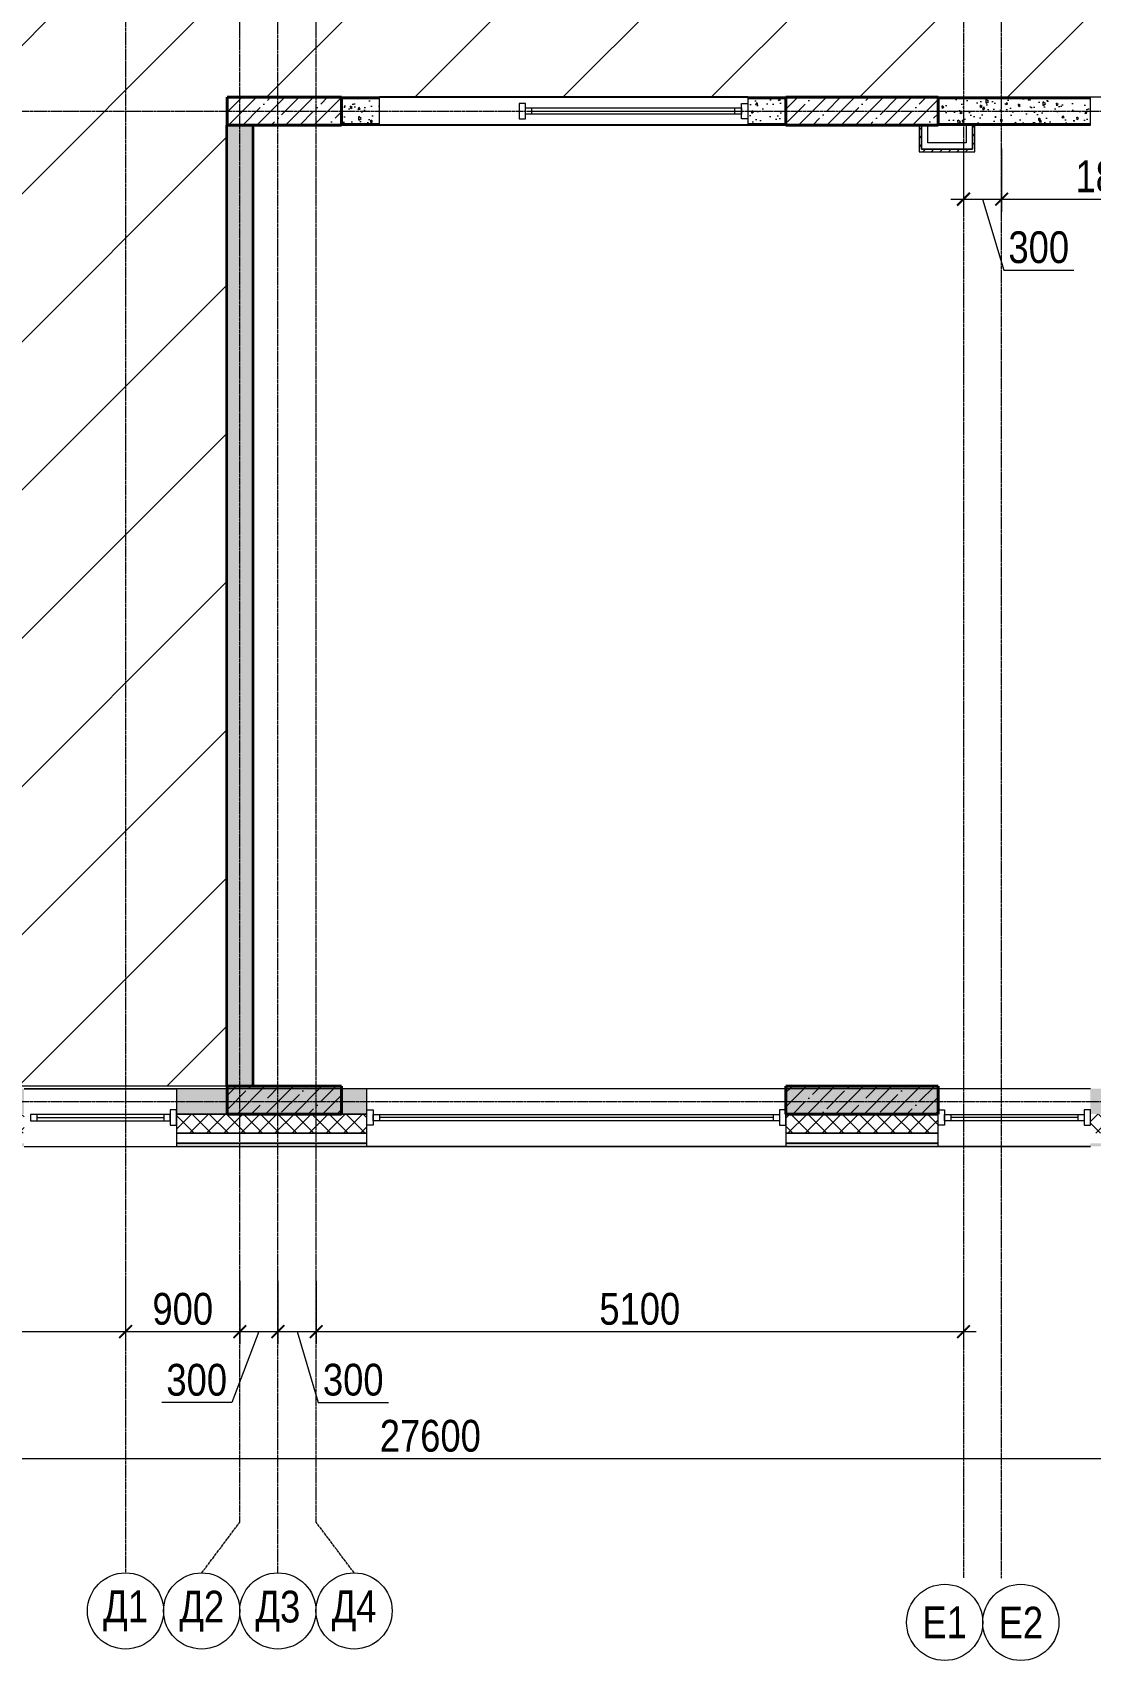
# Model space of a CAD drawing. Header units: millimetres. Extents: x -24360 to 609566, y -391049 to 148426.
# Drawn here: x 519721 to 528054, y -134005 to -121183 of the extents above; entities that cross this region are included whole.
import ezdxf
from ezdxf.enums import TextEntityAlignment as Align

# ---------------------------------------------------------------- set-up
doc = ezdxf.new("R2010")
doc.units = ezdxf.units.MM
doc.linetypes.add('CENTER2', pattern=[28.575, 19.05, -3.175, 3.175, -3.175])
doc.linetypes.add('HIDDEN2', pattern=[4.7625, 3.175, -1.5875])
doc.layers.get('Defpoints').update_dxf_attribs({"color": 140})
for name, color, linetype, lineweight in [('A-Wall_Материал_Газоблок_Контур', 250, 'Continuous', 0), ('АР_Колонны', 70, 'Continuous', 30), ('АР_Окна', 4, 'Continuous', 5), ('АР_Оси_РД_размер', 8, 'Continuous', 0), ('АР_Стены ГКЛ', 1, 'Continuous', 15), ('АР_Стены ЖБ', 7, 'Continuous', 30), ('АР_Стены ПЕНОблок', 52, 'Continuous', 20), ('АР_Тонкая', 254, 'Continuous', 5), ('АР_Утеплитель', 31, 'Continuous', 0), ('АР_Штриховка', 8, 'Continuous', 0), ('Потолок штриховка', 200, 'Continuous', 15)]:
    doc.layers.add(name, color=color, linetype=linetype, lineweight=lineweight)
for name, color, linetype, lineweight, true_color in [('АР_Оси_РД_100', 7, 'Continuous', 0, 0x525252), ('РД_Витраж_вн', 7, 'Continuous', 25, 0x148aff), ('РД_проем_инж перемыч_фахверк', 7, 'Continuous', 18, 0xff1f1f)]:
    doc.layers.add(name, color=color, linetype=linetype, lineweight=lineweight, true_color=true_color)
doc.layers.add('РД_Проем', color=230, linetype='Continuous', lineweight=0, plot=False)
doc.styles.add('style1', font='ARIALN.TTF')
doc.styles.add('ккк', font='isocpeur.ttf', dxfattribs={"width": 0.85, "oblique": 15})
doc.dimstyles.new('Dim100_ареал', dxfattribs={"dimscale": 100, "dimtxt": 2.5, "dimasz": 1, "dimexe": 1, "dimexo": 1, "dimgap": 0.5, "dimtad": 1, "dimzin": 12, "dimdsep": 46, "dimtxsty": 'style1', "dimblk": 'ARCHTICK', "dimcen": 1, "dimdle": 1, "dimclrd": 256, "dimclre": 256, "dimaunit": 1, "dimadec": 0, "dimazin": 3, "dimtfac": 1, "dimtmove": 1, "dimatfit": 3, "dimldrblk": 'OPEN30', "dimfxl": 4, "dimfxlon": 1, "dimtolj": 1, "dimtzin": 0, "dimlwd": 9, "dimlwe": 9, "dimarcsym": 0})
pattern_1 = [(45, (509053.93, -143101.69), (-112.2532, 112.2532), []), (45, (509166.19, -143101.69), (-112.2532, 112.2532), [198.4375, -39.6875, 0, -39.6875])]

# ---------------------------------------------------------------- blocks, each defined once
blk = doc.blocks.new('A-iden')
at = {"linetype": 'Continuous', "lineweight": 5}
blk.add_circle((0, -4), 3, dxfattribs=at)
at = {"color": 0, "linetype": 'Continuous', "lineweight": 20, "style": 'ккк', "width": 0.85}
blk.add_attdef('ID', text='', height=4, dxfattribs=at).set_placement((0.31, -3.85), align=Align.MIDDLE_CENTER)
blk = doc.blocks.new('_ArchTick')
at = {"color": 0, "linetype": 'ByBlock', "const_width": 0.15}
blk.add_lwpolyline([(-0.5, -0.5), (0.5, 0.5)], dxfattribs=at)
blk = doc.blocks.new('*D1100')
at = {"layer": 'Defpoints', "color": 0, "lineweight": 15, "transparency": 16777216}
for p in [(516854, -130415), (520454, -130415), (520454, -131415)]:
    blk.add_point(p, dxfattribs=at)
at = {"layer": 'АР_Оси_РД_размер', "lineweight": 9, "transparency": 16777216}
for p, q in [((516854, -131015), (516854, -131515)), ((520454, -131015), (520454, -131515)), ((516754, -131415), (520554, -131415))]:
    blk.add_line(p, q, dxfattribs=at)
at = {"layer": 'АР_Оси_РД_размер', "lineweight": 9, "transparency": 16777216, "xscale": 100, "yscale": 100, "zscale": 100, "rotation": 180}
blk.add_blockref('_ArchTick', (516854, -131415), dxfattribs=at)
at = {"layer": 'АР_Оси_РД_размер', "lineweight": 9, "transparency": 16777216, "xscale": 100, "yscale": 100, "zscale": 100}
blk.add_blockref('_ArchTick', (520454, -131415), dxfattribs=at)
at = {"layer": 'АР_Оси_РД_размер', "color": 0, "transparency": 16777216, "insert": (518654, -131237), "char_height": 250, "attachment_point": 5, "style": 'style1'}
blk.add_mtext('\\A1;3600', dxfattribs=at)
blk = doc.blocks.new('_Open30')
at = {"color": 0, "linetype": 'ByBlock', "lineweight": -2}
for p, q in [((-1, 0.27), (0, 0)), ((0, 0), (-1, -0.27)), ((0, 0), (-1, 0))]:
    blk.add_line(p, q, dxfattribs=at)
blk = doc.blocks.new('*D1101')
at = {"layer": 'Defpoints', "color": 0, "lineweight": 15, "transparency": 16777216}
for p in [(520454, -130415), (521354, -130415), (521354, -131415)]:
    blk.add_point(p, dxfattribs=at)
at = {"layer": 'АР_Оси_РД_размер', "lineweight": 9, "transparency": 16777216}
for p, q in [((520454, -131015), (520454, -131515)), ((521354, -131015), (521354, -131515)), ((520354, -131415), (521454, -131415))]:
    blk.add_line(p, q, dxfattribs=at)
at = {"layer": 'АР_Оси_РД_размер', "lineweight": 9, "transparency": 16777216, "xscale": 100, "yscale": 100, "zscale": 100, "rotation": 180}
blk.add_blockref('_ArchTick', (520454, -131415), dxfattribs=at)
at = {"layer": 'АР_Оси_РД_размер', "lineweight": 9, "transparency": 16777216, "xscale": 100, "yscale": 100, "zscale": 100}
blk.add_blockref('_ArchTick', (521354, -131415), dxfattribs=at)
at = {"layer": 'АР_Оси_РД_размер', "color": 0, "transparency": 16777216, "insert": (520904, -131237), "char_height": 250, "attachment_point": 5, "style": 'style1'}
blk.add_mtext('\\A1;900', dxfattribs=at)
blk = doc.blocks.new('*D1102')
at = {"layer": 'Defpoints', "color": 0, "lineweight": 15, "transparency": 16777216}
for p in [(521354, -130415), (521654, -130415), (521654, -131415)]:
    blk.add_point(p, dxfattribs=at)
at = {"layer": 'АР_Оси_РД_размер', "lineweight": 9, "transparency": 16777216}
for p, q in [((521354, -131015), (521354, -131515)), ((521654, -131015), (521654, -131515)), ((521254, -131415), (521754, -131415)), ((521504, -131415), (521291, -131973)), ((521291, -131973), (520738, -131973))]:
    blk.add_line(p, q, dxfattribs=at)
at = {"layer": 'АР_Оси_РД_размер', "lineweight": 9, "transparency": 16777216, "xscale": 100, "yscale": 100, "zscale": 100, "rotation": 180}
blk.add_blockref('_ArchTick', (521354, -131415), dxfattribs=at)
at = {"layer": 'АР_Оси_РД_размер', "lineweight": 9, "transparency": 16777216, "xscale": 100, "yscale": 100, "zscale": 100}
blk.add_blockref('_ArchTick', (521654, -131415), dxfattribs=at)
at = {"layer": 'АР_Оси_РД_размер', "color": 0, "transparency": 16777216, "insert": (521014, -131796), "char_height": 250, "attachment_point": 5, "style": 'style1'}
blk.add_mtext('\\A1;300', dxfattribs=at)
blk = doc.blocks.new('*D1103')
at = {"layer": 'Defpoints', "color": 0, "lineweight": 15, "transparency": 16777216}
for p in [(521654, -130415), (521954, -130415), (521954, -131415)]:
    blk.add_point(p, dxfattribs=at)
at = {"layer": 'АР_Оси_РД_размер', "lineweight": 9, "transparency": 16777216}
for p, q in [((521654, -131015), (521654, -131515)), ((521954, -131015), (521954, -131515)), ((521554, -131415), (522054, -131415)), ((521804, -131415), (521971, -131973)), ((521971, -131973), (522524, -131973))]:
    blk.add_line(p, q, dxfattribs=at)
at = {"layer": 'АР_Оси_РД_размер', "lineweight": 9, "transparency": 16777216, "xscale": 100, "yscale": 100, "zscale": 100, "rotation": 180}
blk.add_blockref('_ArchTick', (521654, -131415), dxfattribs=at)
at = {"layer": 'АР_Оси_РД_размер', "lineweight": 9, "transparency": 16777216, "xscale": 100, "yscale": 100, "zscale": 100}
blk.add_blockref('_ArchTick', (521954, -131415), dxfattribs=at)
at = {"layer": 'АР_Оси_РД_размер', "color": 0, "transparency": 16777216, "insert": (522247, -131795), "char_height": 250, "attachment_point": 5, "style": 'style1'}
blk.add_mtext('\\A1;300', dxfattribs=at)
blk = doc.blocks.new('*D1104')
at = {"layer": 'Defpoints', "color": 0, "lineweight": 15, "transparency": 16777216}
for p in [(521954, -130415), (527054, -130415), (527054, -131415)]:
    blk.add_point(p, dxfattribs=at)
at = {"layer": 'АР_Оси_РД_размер', "lineweight": 9, "transparency": 16777216}
for p, q in [((521954, -131015), (521954, -131515)), ((527054, -131015), (527054, -131515)), ((521854, -131415), (527154, -131415))]:
    blk.add_line(p, q, dxfattribs=at)
at = {"layer": 'АР_Оси_РД_размер', "lineweight": 9, "transparency": 16777216, "xscale": 100, "yscale": 100, "zscale": 100, "rotation": 180}
blk.add_blockref('_ArchTick', (521954, -131415), dxfattribs=at)
at = {"layer": 'АР_Оси_РД_размер', "lineweight": 9, "transparency": 16777216, "xscale": 100, "yscale": 100, "zscale": 100}
blk.add_blockref('_ArchTick', (527054, -131415), dxfattribs=at)
at = {"layer": 'АР_Оси_РД_размер', "color": 0, "transparency": 16777216, "insert": (524504, -131237), "char_height": 250, "attachment_point": 5, "style": 'style1'}
blk.add_mtext('\\A1;5100', dxfattribs=at)
blk = doc.blocks.new('*D1105')
at = {"layer": 'Defpoints', "color": 0, "lineweight": 15, "transparency": 16777216}
for p in [(527054, -121495), (527354, -121495), (527354, -122495)]:
    blk.add_point(p, dxfattribs=at)
at = {"layer": 'АР_Оси_РД_размер', "lineweight": 9, "transparency": 16777216}
for p, q in [((527054, -122095), (527054, -122595)), ((527354, -122095), (527354, -122595)), ((526954, -122495), (527454, -122495)), ((527204, -122495), (527371, -123053)), ((527371, -123053), (527924, -123053))]:
    blk.add_line(p, q, dxfattribs=at)
at = {"layer": 'АР_Оси_РД_размер', "lineweight": 9, "transparency": 16777216, "xscale": 100, "yscale": 100, "zscale": 100, "rotation": 180}
blk.add_blockref('_ArchTick', (527054, -122495), dxfattribs=at)
at = {"layer": 'АР_Оси_РД_размер', "lineweight": 9, "transparency": 16777216, "xscale": 100, "yscale": 100, "zscale": 100}
blk.add_blockref('_ArchTick', (527354, -122495), dxfattribs=at)
at = {"layer": 'АР_Оси_РД_размер', "color": 0, "transparency": 16777216, "insert": (527647, -122875), "char_height": 250, "attachment_point": 5, "style": 'style1'}
blk.add_mtext('\\A1;300', dxfattribs=at)
blk = doc.blocks.new('*D1106')
at = {"layer": 'Defpoints', "color": 0, "lineweight": 15, "transparency": 16777216}
for p in [(527354, -121495), (529154, -121495), (529154, -122495)]:
    blk.add_point(p, dxfattribs=at)
at = {"layer": 'АР_Оси_РД_размер', "lineweight": 9, "transparency": 16777216}
for p, q in [((527354, -122095), (527354, -122595)), ((529154, -122095), (529154, -122595)), ((527254, -122495), (529254, -122495))]:
    blk.add_line(p, q, dxfattribs=at)
at = {"layer": 'АР_Оси_РД_размер', "lineweight": 9, "transparency": 16777216, "xscale": 100, "yscale": 100, "zscale": 100, "rotation": 180}
blk.add_blockref('_ArchTick', (527354, -122495), dxfattribs=at)
at = {"layer": 'АР_Оси_РД_размер', "lineweight": 9, "transparency": 16777216, "xscale": 100, "yscale": 100, "zscale": 100}
blk.add_blockref('_ArchTick', (529154, -122495), dxfattribs=at)
at = {"layer": 'АР_Оси_РД_размер', "color": 0, "transparency": 16777216, "insert": (528254, -122317), "char_height": 250, "attachment_point": 5, "style": 'style1'}
blk.add_mtext('\\A1;1800', dxfattribs=at)
blk = doc.blocks.new('*D1117')
at = {"layer": 'Defpoints', "color": 0, "lineweight": 15, "transparency": 16777216}
for p in [(509054, -130415), (536654, -130415), (536654, -132415)]:
    blk.add_point(p, dxfattribs=at)
at = {"layer": 'АР_Оси_РД_размер', "lineweight": 9, "transparency": 16777216}
for p, q in [((509054, -132015), (509054, -132515)), ((536654, -132015), (536654, -132515)), ((508954, -132415), (536754, -132415))]:
    blk.add_line(p, q, dxfattribs=at)
at = {"layer": 'АР_Оси_РД_размер', "lineweight": 9, "transparency": 16777216, "xscale": 100, "yscale": 100, "zscale": 100, "rotation": 180}
blk.add_blockref('_ArchTick', (509054, -132415), dxfattribs=at)
at = {"layer": 'АР_Оси_РД_размер', "lineweight": 9, "transparency": 16777216, "xscale": 100, "yscale": 100, "zscale": 100}
blk.add_blockref('_ArchTick', (536654, -132415), dxfattribs=at)
at = {"layer": 'АР_Оси_РД_размер', "color": 0, "transparency": 16777216, "insert": (522854, -132237), "char_height": 250, "attachment_point": 5, "style": 'style1'}
blk.add_mtext('\\A1;27600', dxfattribs=at)

msp = doc.modelspace()

# ---------------------------------------------------------------- hatches: boundary and pattern name
at = {"layer": 'АР_Стены ГКЛ', "linetype": 'Continuous', "lineweight": 0, "true_color": 0x000000}
h = msp.add_hatch(dxfattribs=at)
h.set_pattern_fill('ANSI31', color=18, scale=15, style=0)
h.set_pattern_definition([(45, (509053.93, -143101.687), (-33.67596, 33.67596), [])])
h.paths.add_polyline_path([(526703.898, -122121.687), (526723.905, -122101.687), (526723.973, -121911.669), (526703.973, -121911.662)], flags=0)
h = msp.add_hatch(dxfattribs=at)
h.set_pattern_fill('ANSI31', color=18, scale=15, angle=-360, style=0)
h.set_pattern_definition([(45, (509053.93, -143101.687), (-33.67596, 33.67596), [])])
h.paths.add_polyline_path([(527143.932, -121901.687), (527123.932, -121901.687), (527123.932, -122101.687), (527143.932, -122121.687)], flags=0)
h = msp.add_hatch(dxfattribs=at)
h.set_pattern_fill('ANSI31', color=18, scale=15, style=0)
h.set_pattern_definition([(45, (509053.93, -143101.687), (-33.67596, 33.67596), [])])
h.paths.add_polyline_path([(527143.932, -122121.687), (527123.932, -122101.687), (526723.905, -122101.687), (526703.898, -122121.687)], flags=0)
at = {"layer": 'АР_Штриховка', "linetype": 'Continuous', "lineweight": 5, "true_color": 0x000000}
h = msp.add_hatch(dxfattribs=at)
h.set_pattern_fill('ANSI35', color=18, scale=25, style=0)
h.set_pattern_definition(pattern_1)
h.paths.add_polyline_path([(522153.932, -121911.687), (522153.932, -121691.687), (521253.932, -121691.687), (521253.932, -121911.687)], flags=0)
at = {"layer": 'АР_Штриховка', "linetype": 'Continuous', "lineweight": 0, "true_color": 0x000000}
h = msp.add_hatch(dxfattribs=at)
h.set_pattern_fill('AR-CONC', color=18, angle=45, style=0)
h.set_pattern_definition([(95, (509053.93, -143101.69), (140.09465, 117.5534), [19.05, -209.55]), (40, (509053.93, -143101.69), (-160.0185, 110.1767), [15.24, -167.6406]), (145.45144, (509065.6, -143091.89), (-19.9238, 227.7301), [16.19, -178.0902]), (91.1842, (509018.01, -143065.77), (221.4102, 161.9534), [28.575, -314.325]), (141.6356, (509036.46, -143052.27), (-7.0866, 342.8268), [24.285, -267.1356]), (36.1842, (509018, -143065.77), (-7.0866, 342.8268), [22.86, -251.4597]), (66, (509044.95, -143056.79), (179.52, 34.89515), [19.05, -209.55]), (11, (509044.95, -143056.79), (-86.5399, 173.9412), [15.24, -167.64]), (116.45144, (509059.91, -143053.88), (92.98, 208.8363), [16.19, -178.09]), (82.5, (509053.93, -143101.69), (-57.60547, 61.97341), [0, -165.608, 0, -170.18, 0, -168.275]), (52.5, (509053.93, -143101.69), (-23.58973, 118.087), [0, -97.028, 0, -161.798, 0, -64.135]), (12.5, (509013.88, -143141.74), (99.92786, 91.8262), [0, -63.5, 0, -198.12, 0, -262.89]), (2.5, (508995.92, -143159.7), (86.7639, 122.7224), [0, -82.55, 0, -131.572, 0, -186.69])])
h.paths.add_polyline_path([(522153.932, -121701.687), (522153.932, -121901.687), (522453.932, -121901.687), (522453.932, -121701.687)], flags=0)
h.paths.add_polyline_path([(525353.932, -121701.687), (525353.932, -121901.687), (525653.932, -121901.687), (525653.932, -121701.687)], flags=0)
at = {"layer": 'АР_Штриховка', "linetype": 'Continuous', "lineweight": 5, "true_color": 0x000000}
h = msp.add_hatch(dxfattribs=at)
h.set_pattern_fill('ANSI35', color=18, scale=25, style=0)
h.set_pattern_definition(pattern_1)
h.paths.add_polyline_path([(526853.932, -121911.687), (526853.932, -121691.687), (525653.932, -121691.687), (525653.932, -121911.687)], flags=0)
at = {"layer": 'АР_Штриховка', "linetype": 'Continuous', "lineweight": 0, "true_color": 0x000000}
h = msp.add_hatch(dxfattribs=at)
h.set_pattern_fill('AR-CONC', color=18, angle=45, style=0)
h.set_pattern_definition([(95, (509053.93, -143101.69), (140.09465, 117.5534), [19.05, -209.55]), (40, (509053.93, -143101.69), (-160.0185, 110.1767), [15.24, -167.6406]), (145.45144, (509065.6, -143091.89), (-19.9238, 227.7301), [16.19, -178.0902]), (91.1842, (509018.01, -143065.77), (221.4102, 161.9534), [28.575, -314.325]), (141.6356, (509036.46, -143052.27), (-7.0866, 342.8268), [24.285, -267.1356]), (36.1842, (509018, -143065.77), (-7.0866, 342.8268), [22.86, -251.4597]), (66, (509044.95, -143056.79), (179.52, 34.89515), [19.05, -209.55]), (11, (509044.95, -143056.79), (-86.5399, 173.9412), [15.24, -167.64]), (116.45144, (509059.91, -143053.88), (92.98, 208.8363), [16.19, -178.0899]), (82.5, (509053.93, -143101.69), (-57.60547, 61.97341), [0, -165.608, 0, -170.18, 0, -168.275]), (52.5, (509053.93, -143101.69), (-23.58973, 118.087), [0, -97.028, 0, -161.798, 0, -64.135]), (12.5, (509013.88, -143141.74), (99.92786, 91.8262), [0, -63.5, 0, -198.12, 0, -262.89]), (2.5, (508995.92, -143159.7), (86.7639, 122.7224), [0, -82.55, 0, -131.572, 0, -186.69])])
h.paths.add_polyline_path([(526853.932, -121701.687), (526853.932, -121901.687), (528053.932, -121901.687), (528053.932, -121701.687)], flags=0)
h = msp.add_hatch(dxfattribs=at)
h.set_pattern_fill('AR-CONC', color=18, angle=45, style=0)
h.set_pattern_definition([(95, (509053.93, -143101.69), (140.09465, 117.5534), [19.05, -209.55]), (40, (509053.93, -143101.69), (-160.0185, 110.1767), [15.24, -167.6406]), (145.45144, (509065.6, -143091.89), (-19.9238, 227.7301), [16.19, -178.0902]), (91.1842, (509018.01, -143065.77), (221.4102, 161.9534), [28.575, -314.325]), (141.6356, (509036.46, -143052.27), (-7.0866, 342.8268), [24.285, -267.1356]), (36.1842, (509018, -143065.77), (-7.0866, 342.8268), [22.86, -251.4597]), (66, (509044.95, -143056.79), (179.52, 34.89515), [19.05, -209.55]), (11, (509044.95, -143056.79), (-86.5399, 173.9412), [15.24, -167.64]), (116.45145, (509059.91, -143053.88), (92.98, 208.8363), [16.19, -178.09]), (82.5, (509053.93, -143101.69), (-57.60547, 61.97341), [0, -165.608, 0, -170.18, 0, -168.275]), (52.5, (509053.93, -143101.69), (-23.58973, 118.087), [0, -97.028, 0, -161.798, 0, -64.135]), (12.5, (509013.88, -143141.74), (99.92786, 91.8262), [0, -63.5, 0, -198.12, 0, -262.89]), (2.5, (508995.92, -143159.7), (86.7639, 122.7224), [0, -82.55, 0, -131.572, 0, -186.69])])
h.paths.add_polyline_path([(521253.932, -129481.687), (521453.932, -129481.687), (521453.932, -121911.687), (521253.932, -121911.687)], flags=0)
h = msp.add_hatch(dxfattribs=at)
h.set_pattern_fill('AR-CONC', color=18, angle=-360, style=0)
h.set_pattern_definition([(50, (509053.93, -143101.69), (182.1847, -15.9391), [19.05, -209.55]), (355, (509053.93, -143101.69), (-35.2434, 191.0568), [15.24, -167.6406]), (100.45144, (509069.11, -143103.02), (146.9412, 175.1178), [16.19, -178.0902]), (46.1842, (509053.93, -143050.89), (271.079, -42.0423), [28.575, -314.325]), (96.6356, (509076.52, -143054.4), (237.4041, 247.4261), [24.285, -267.1356]), (351.1842, (509053.93, -143050.9), (237.4041, 247.426), [22.86, -251.4597]), (21, (509079.33, -143063.59), (151.6144, -102.2652), [19.05, -209.55]), (326, (509079.33, -143063.59), (61.802, 184.188), [15.24, -167.64]), (71.45144, (509091.97, -143072.11), (213.4164, 81.9228), [16.19, -178.0899]), (37.5, (509053.93, -143101.69), (3.0886, 84.55504), [0, -165.608, 0, -170.18, 0, -168.275]), (7.5, (509053.93, -143101.69), (66.81966, 100.18057), [0, -97.028, 0, -161.798, 0, -64.135]), (327.5, (508997.29, -143101.69), (135.5906, -5.72874), [0, -63.5, 0, -198.12, 0, -262.89]), (317.5, (508971.89, -143101.69), (148.1292, 25.4265), [0, -82.55, 0, -131.572, 0, -186.69])])
h.paths.add_polyline_path([(535853.932, -129701.687), (535853.932, -129501.687), (535253.932, -129501.687), (535253.932, -129701.687)], flags=0)
h.paths.add_polyline_path([(533153.932, -129701.687), (533153.932, -129501.687), (532253.931, -129501.687), (532253.931, -129701.687)], flags=0)
h.paths.add_polyline_path([(528953.931, -129701.687), (528953.931, -129501.687), (528053.932, -129501.687), (528053.932, -129701.687)], flags=0)
h.paths.add_polyline_path([(526853.932, -129701.687), (526853.932, -129501.687), (525653.932, -129501.687), (525653.932, -129701.687)], flags=0)
h.paths.add_polyline_path([(522353.932, -129701.687), (522353.932, -129501.687), (520853.932, -129501.687), (520853.932, -129701.687)], flags=0)
h.paths.add_polyline_path([(519653.932, -129701.687), (519653.932, -129501.687), (518753.932, -129501.687), (518753.932, -129701.687)], flags=0)
h.paths.add_polyline_path([(517253.932, -129701.687), (517253.932, -129501.687), (516953.932, -129501.687), (516953.932, -129701.687)], flags=0)
at = {"layer": 'АР_Штриховка', "linetype": 'Continuous', "lineweight": 5, "true_color": 0x000000}
h = msp.add_hatch(dxfattribs=at)
h.set_pattern_fill('ANSI35', color=18, scale=25, style=0)
h.set_pattern_definition(pattern_1)
h.paths.add_polyline_path([(522153.932, -129701.687), (522153.932, -129481.687), (521253.932, -129481.687), (521253.932, -129701.687)], flags=0)
h = msp.add_hatch(dxfattribs=at)
h.set_pattern_fill('ANSI35', color=18, scale=25, style=0)
h.set_pattern_definition(pattern_1)
h.paths.add_polyline_path([(526853.932, -129701.687), (526853.932, -129481.687), (525653.932, -129481.687), (525653.932, -129701.687)], flags=0)
at = {"layer": 'АР_Штриховка', "linetype": 'Continuous', "lineweight": 0, "true_color": 0x000000}
h = msp.add_hatch(dxfattribs=at)
h.set_pattern_fill('ANSI37', color=18, scale=30, angle=-360, style=0)
h.set_pattern_definition([(45, (509053.93, -143101.69), (-67.35192, 67.35192), []), (135, (509053.93, -143101.69), (-67.35192, -67.35192), [])])
h.paths.add_polyline_path([(535853.932, -129851.687), (535853.932, -129701.687), (535253.932, -129701.687), (535253.932, -129851.687)], flags=0)
h.paths.add_polyline_path([(533153.932, -129851.687), (533153.932, -129701.687), (532253.931, -129701.687), (532253.931, -129851.687)], flags=0)
h.paths.add_polyline_path([(528953.931, -129851.687), (528953.931, -129701.687), (528053.932, -129701.687), (528053.932, -129851.687)], flags=0)
h.paths.add_polyline_path([(526853.932, -129851.687), (526853.932, -129701.687), (525653.932, -129701.687), (525653.932, -129851.687)], flags=0)
h.paths.add_polyline_path([(522353.932, -129851.687), (522353.932, -129701.687), (520853.932, -129701.687), (520853.932, -129851.687)], flags=0)
h.paths.add_polyline_path([(519653.932, -129851.687), (519653.932, -129701.687), (518753.932, -129701.687), (518753.932, -129851.687)], flags=0)
h.paths.add_polyline_path([(517253.932, -129851.687), (517253.932, -129701.687), (516953.932, -129701.687), (516953.932, -129851.687)], flags=0)
h = msp.add_hatch(dxfattribs=at)
h.set_pattern_fill('_U', color=18, angle=-360, style=0, pattern_type=0)
h.set_pattern_definition([(360, (509053.9324, -143101.6868), (4e-16, 1), [])])
h.paths.add_polyline_path([(535853.932, -129956.687), (535853.932, -129931.687), (535253.932, -129931.687), (535253.932, -129956.687)], flags=0)
h.paths.add_polyline_path([(533153.932, -129956.687), (533153.932, -129931.687), (532253.931, -129931.687), (532253.931, -129956.687)], flags=0)
h.paths.add_polyline_path([(528953.931, -129956.687), (528953.931, -129931.687), (528053.932, -129931.687), (528053.932, -129956.687)], flags=0)
h.paths.add_polyline_path([(526853.932, -129956.687), (526853.932, -129931.687), (525653.932, -129931.687), (525653.932, -129956.687)], flags=0)
h.paths.add_polyline_path([(522353.932, -129956.687), (522353.932, -129931.687), (520853.932, -129931.687), (520853.932, -129956.687)], flags=0)
h.paths.add_polyline_path([(519653.932, -129956.687), (519653.932, -129931.687), (518753.932, -129931.687), (518753.932, -129956.687)], flags=0)
h.paths.add_polyline_path([(517253.932, -129956.687), (517253.932, -129931.687), (516953.932, -129931.687), (516953.932, -129956.687)], flags=0)
at = {"layer": 'Потолок штриховка'}
h = msp.add_hatch(dxfattribs=at)
h.set_pattern_fill('ANSI31', color=256, scale=260)
h.paths.add_polyline_path([(516953.932, -116511.687), (516963.932, -106921.687), (517683.935, -106921.685), (517693.932, -104421.687), (520673.939, -104421.694), (520673.933, -107021.687), (521243.932, -107021.687), (521243.932, -109181.176), (520373.899, -109181.31), (520373.899, -117701.687), (529253.932, -117701.684), (529253.932, -116801.687), (535853.932, -116851.687), (535853.932, -117101.687), (536553.932, -117101.687), (536553.932, -121401.687), (535853.932, -121401.687), (535853.932, -121691.687), (521253.932, -121691.687), (521243.932, -129481.687), (516853.932, -129481.687), (516963.932, -129481.687), (516963.932, -120191.687), (509173.932, -120191.687), (509173.932, -116511.692)])

# ---------------------------------------------------------------- linework, layer by layer
at = {"layer": 'A-Wall_Материал_Газоблок_Контур', "color": 18, "linetype": 'Continuous', "lineweight": 0, "true_color": 0x000000}
for p, q in [((520853.932, -129501.687), (519653.932, -129501.687)), ((525653.932, -129501.687), (522353.932, -129501.687)), ((528053.932, -129501.687), (526853.932, -129501.687)), ((519653.932, -129956.687), (520853.932, -129956.687)), ((522353.932, -129956.687), (525653.932, -129956.687)), ((526853.932, -129956.687), (528053.932, -129956.687))]:
    msp.add_line(p, q, dxfattribs=at)
at = {"layer": 'АР_Колонны', "color": 18, "linetype": 'HIDDEN2', "lineweight": 25, "true_color": 0x000000}
for p, q in [((521253.932, -121691.687), (522153.932, -121691.687)), ((521253.932, -121911.687), (521253.932, -121691.687)), ((522153.932, -121691.687), (522153.932, -121911.687)), ((525653.932, -121691.687), (526853.932, -121691.687)), ((525653.932, -121911.687), (525653.932, -121691.687)), ((526853.932, -121691.687), (526853.932, -121911.687)), ((522153.932, -121911.687), (521253.932, -121911.687)), ((526853.932, -121911.687), (525653.932, -121911.687)), ((521253.932, -129481.687), (522153.932, -129481.687)), ((521253.932, -129701.687), (521253.932, -129481.687)), ((522153.932, -129481.687), (522153.932, -129701.687)), ((525653.932, -129481.687), (526853.932, -129481.687)), ((525653.932, -129701.687), (525653.932, -129481.687)), ((526853.932, -129481.687), (526853.932, -129701.687)), ((522153.932, -129701.687), (521253.932, -129701.687)), ((526853.932, -129701.687), (525653.932, -129701.687))]:
    msp.add_line(p, q, dxfattribs=at)
at = {"layer": 'АР_Колонны', "color": 18, "linetype": 'Continuous', "lineweight": 30, "true_color": 0x000000}
for p, q in [((521253.932, -121691.687), (521253.932, -121911.687)), ((522153.932, -121691.687), (521253.932, -121691.687)), ((522153.932, -121911.687), (522153.932, -121691.687)), ((525653.932, -121691.687), (525653.932, -121911.687)), ((526853.932, -121691.687), (525653.932, -121691.687)), ((526853.932, -121911.687), (526853.932, -121691.687)), ((521253.932, -121911.687), (522153.932, -121911.687)), ((525653.932, -121911.687), (526853.932, -121911.687)), ((521253.932, -129481.687), (521253.932, -129701.687)), ((522153.932, -129481.687), (521253.932, -129481.687)), ((522153.932, -129701.687), (522153.932, -129481.687)), ((525653.932, -129481.687), (525653.932, -129701.687)), ((526853.932, -129481.687), (525653.932, -129481.687)), ((526853.932, -129701.687), (526853.932, -129481.687)), ((521253.932, -129701.687), (522153.932, -129701.687)), ((525653.932, -129701.687), (526853.932, -129701.687))]:
    msp.add_line(p, q, dxfattribs=at)
at = {"layer": 'АР_Окна', "color": 18, "linetype": 'Continuous', "lineweight": 5, "true_color": 0x000000}
for p, q in [((523553.932, -121691.687), (525353.932, -121691.687)), ((523653.932, -121826.687), (523653.932, -121776.687)), ((523653.932, -121801.687), (525253.932, -121801.687)), ((525253.932, -121826.687), (525253.932, -121776.687)), ((523553.932, -121911.687), (525353.932, -121911.687)), ((519653.932, -129501.687), (520853.932, -129501.687)), ((525653.932, -129501.687), (522353.932, -129501.687)), ((528053.932, -129501.687), (526853.932, -129501.687)), ((519753.932, -129704.187), (519753.932, -129754.187)), ((519753.932, -129729.187), (520753.932, -129729.187)), ((520753.932, -129704.187), (520753.932, -129754.187)), ((522453.932, -129704.187), (522453.932, -129754.187)), ((525553.932, -129729.187), (522453.932, -129729.187)), ((525553.932, -129704.187), (525553.932, -129754.187)), ((526953.932, -129704.187), (526953.932, -129754.187)), ((527953.932, -129729.187), (526953.932, -129729.187)), ((527953.932, -129704.187), (527953.932, -129754.187)), ((519653.932, -129956.687), (520853.932, -129956.687)), ((525653.932, -129956.687), (522353.932, -129956.687)), ((528053.932, -129956.687), (526853.932, -129956.687))]:
    msp.add_line(p, q, dxfattribs=at)
for points in [[(523603.932, -121741.687), (523553.932, -121741.687), (523553.932, -121861.687), (523603.932, -121861.687)], [(523603.932, -121826.687), (523603.932, -121776.687), (525303.932, -121776.687), (525303.932, -121826.687)], [(525303.932, -121741.687), (525353.932, -121741.687), (525353.932, -121861.687), (525303.932, -121861.687)], [(519703.932, -129704.187), (519703.932, -129754.187), (520803.932, -129754.187), (520803.932, -129704.187)], [(520803.932, -129789.187), (520853.932, -129789.187), (520853.932, -129669.187), (520803.932, -129669.187)], [(522403.932, -129789.187), (522353.932, -129789.187), (522353.932, -129669.187), (522403.932, -129669.187)], [(525603.932, -129704.187), (525603.932, -129754.187), (522403.932, -129754.187), (522403.932, -129704.187)], [(525603.932, -129789.187), (525653.932, -129789.187), (525653.932, -129669.187), (525603.932, -129669.187)], [(526903.932, -129789.187), (526853.932, -129789.187), (526853.932, -129669.187), (526903.932, -129669.187)], [(528003.932, -129704.187), (528003.932, -129754.187), (526903.932, -129754.187), (526903.932, -129704.187)], [(528003.932, -129789.187), (528053.932, -129789.187), (528053.932, -129669.187), (528003.932, -129669.187)]]:
    msp.add_lwpolyline(points, close=True, dxfattribs=at)
at = {"layer": 'АР_Оси_РД_100', "linetype": 'CENTER2'}
for p, q in [((503098.975, -121801.687), (538608.933, -121801.687)), ((503098.975, -129601.687), (538608.933, -129601.687))]:
    msp.add_line(p, q, dxfattribs=at)
for points in [[(521054.052, -133315.052), (521353.933, -132915.052), (521353.933, -99301.687)], [(521653.933, -133315.052), (521653.933, -99431.687)], [(522253.933, -133315.052), (521953.933, -132915.052), (521953.933, -99451.569)], [(527053.933, -100101.687), (527053.933, -133354.144)], [(527353.933, -133356.363), (527353.933, -100101.687)], [(520453.933, -100201.687), (520453.933, -133315.052)]]:
    msp.add_lwpolyline(points, dxfattribs=at)
at = {"layer": 'АР_Стены ГКЛ', "color": 18, "linetype": 'Continuous', "lineweight": 5, "true_color": 0x000000}
for p, q in [((526703.973, -121911.662), (526703.898, -122121.687)), ((526723.973, -121911.669), (526703.973, -121911.662)), ((526723.973, -121911.669), (526723.905, -122101.687)), ((526723.905, -122101.687), (526723.973, -121911.669)), ((526773.973, -121911.687), (526723.973, -121911.669)), ((526773.923, -122051.687), (526773.973, -121911.687)), ((527123.932, -121901.687), (527073.932, -121901.687)), ((527073.932, -121901.687), (527073.932, -122051.687)), ((527123.932, -122101.687), (527123.932, -121901.687)), ((527143.932, -121901.687), (527123.932, -121901.687)), ((527123.932, -121901.687), (527123.932, -122101.687)), ((527143.932, -122121.687), (527143.932, -121901.687)), ((527073.932, -122051.687), (526773.923, -122051.687)), ((526703.898, -122121.687), (527143.932, -122121.687)), ((526723.905, -122101.687), (527123.932, -122101.687)), ((527123.932, -122101.687), (526723.905, -122101.687))]:
    msp.add_line(p, q, dxfattribs=at)
at = {"layer": 'АР_Стены ЖБ', "color": 18, "linetype": 'Continuous', "lineweight": 40, "true_color": 0x000000}
for p, q in [((522153.932, -121691.687), (521253.932, -121691.687)), ((521253.932, -121691.687), (521253.932, -121911.687)), ((522153.932, -121911.687), (522153.932, -121691.687)), ((526853.932, -121691.687), (525653.932, -121691.687)), ((525653.932, -121691.687), (525653.932, -121911.687)), ((526853.932, -121911.687), (526853.932, -121691.687)), ((521253.932, -121911.687), (522153.932, -121911.687)), ((525653.932, -121911.687), (526853.932, -121911.687)), ((522153.932, -129481.687), (521253.932, -129481.687)), ((521253.932, -129481.687), (521253.932, -129701.687)), ((522153.932, -129701.687), (522153.932, -129481.687)), ((526853.932, -129481.687), (525653.932, -129481.687)), ((525653.932, -129481.687), (525653.932, -129701.687)), ((526853.932, -129701.687), (526853.932, -129481.687)), ((521253.932, -129701.687), (522153.932, -129701.687)), ((525653.932, -129701.687), (526853.932, -129701.687))]:
    msp.add_line(p, q, dxfattribs=at)
at = {"layer": 'АР_Стены ПЕНОблок', "color": 18, "linetype": 'Continuous', "lineweight": 20, "true_color": 0x000000}
for p, q in [((522153.932, -121701.687), (522153.932, -121901.687)), ((522453.932, -121701.687), (522153.932, -121701.687)), ((522453.932, -121901.687), (522453.932, -121701.687)), ((525353.932, -121701.687), (525353.932, -121901.687)), ((525653.932, -121701.687), (525353.932, -121701.687)), ((525653.932, -121901.687), (525653.932, -121701.687)), ((526853.932, -121701.687), (526853.932, -121901.687)), ((528053.932, -121701.687), (526853.932, -121701.687)), ((528053.932, -121901.687), (528053.932, -121701.687)), ((521453.932, -121911.687), (521253.932, -121911.687)), ((521253.932, -121911.687), (521253.932, -129481.687)), ((521453.932, -129481.687), (521453.932, -121911.687)), ((522153.932, -121901.687), (522453.932, -121901.687)), ((525353.932, -121901.687), (525653.932, -121901.687)), ((526853.932, -121901.687), (528053.932, -121901.687)), ((522353.932, -129501.687), (520853.932, -129501.687)), ((520853.932, -129501.687), (520853.932, -129701.687)), ((521253.932, -129481.687), (521453.932, -129481.687)), ((522353.932, -129701.687), (522353.932, -129501.687)), ((526853.932, -129501.687), (525653.932, -129501.687)), ((525653.932, -129501.687), (525653.932, -129701.687)), ((526853.932, -129701.687), (526853.932, -129501.687)), ((520853.932, -129701.687), (522353.932, -129701.687)), ((525653.932, -129701.687), (526853.932, -129701.687))]:
    msp.add_line(p, q, dxfattribs=at)
at = {"layer": 'АР_Тонкая', "color": 18, "linetype": 'Continuous', "lineweight": 0, "true_color": 0x000000}
for p, q in [((522153.932, -121691.687), (522153.932, -121701.687)), ((522453.932, -121691.687), (522153.932, -121691.687)), ((522153.932, -121701.687), (522453.932, -121701.687)), ((522453.932, -121701.687), (522453.932, -121691.687)), ((525353.932, -121691.687), (525353.932, -121701.687)), ((525653.932, -121691.687), (525353.932, -121691.687)), ((525353.932, -121701.687), (525653.932, -121701.687)), ((525653.932, -121701.687), (525653.932, -121691.687)), ((526853.932, -121691.687), (526853.932, -121701.687)), ((528053.932, -121691.687), (526853.932, -121691.687)), ((526853.932, -121701.687), (528053.932, -121701.687)), ((528053.932, -121701.687), (528053.932, -121691.687)), ((521253.932, -121911.687), (521243.932, -121911.687)), ((521243.932, -121911.687), (521243.932, -129481.687)), ((521253.932, -129481.687), (521253.932, -121911.687)), ((521463.932, -121911.687), (521453.932, -121911.687)), ((521453.932, -121911.687), (521453.932, -129481.687)), ((521463.932, -129481.687), (521463.932, -121911.687)), ((522153.932, -121901.687), (522153.932, -121911.687)), ((522453.932, -121901.687), (522153.932, -121901.687)), ((522153.932, -121911.687), (522453.932, -121911.687)), ((522453.932, -121911.687), (522453.932, -121901.687)), ((525353.932, -121901.687), (525353.932, -121911.687)), ((525653.932, -121901.687), (525353.932, -121901.687)), ((525353.932, -121911.687), (525653.932, -121911.687)), ((525653.932, -121911.687), (525653.932, -121901.687)), ((526853.932, -121901.687), (526853.932, -121911.687)), ((528053.932, -121901.687), (526853.932, -121901.687)), ((526853.932, -121911.687), (528053.932, -121911.687)), ((528053.932, -121911.687), (528053.932, -121901.687)), ((521243.932, -129481.687), (521253.932, -129481.687)), ((521453.932, -129481.687), (521463.932, -129481.687))]:
    msp.add_line(p, q, dxfattribs=at)
at = {"layer": 'АР_Тонкая', "color": 18, "linetype": 'Continuous', "lineweight": 5, "true_color": 0x000000}
for p, q in [((522353.932, -129851.687), (520853.932, -129851.687)), ((520853.932, -129851.687), (520853.932, -129931.687)), ((522353.932, -129931.687), (522353.932, -129851.687)), ((526853.932, -129851.687), (525653.932, -129851.687)), ((525653.932, -129851.687), (525653.932, -129931.687)), ((526853.932, -129931.687), (526853.932, -129851.687)), ((520853.932, -129931.687), (522353.932, -129931.687)), ((522353.932, -129931.687), (520853.932, -129931.687)), ((520853.932, -129931.687), (520853.932, -129956.687)), ((520853.932, -129956.687), (522353.932, -129956.687)), ((522353.932, -129956.687), (522353.932, -129931.687)), ((525653.932, -129931.687), (526853.932, -129931.687)), ((526853.932, -129931.687), (525653.932, -129931.687)), ((525653.932, -129931.687), (525653.932, -129956.687)), ((525653.932, -129956.687), (526853.932, -129956.687)), ((526853.932, -129956.687), (526853.932, -129931.687))]:
    msp.add_line(p, q, dxfattribs=at)
at = {"layer": 'АР_Утеплитель', "color": 18, "linetype": 'Continuous', "lineweight": 0, "true_color": 0x000000}
for p, q in [((522353.932, -129701.687), (520853.932, -129701.687)), ((520853.932, -129701.687), (520853.932, -129851.687)), ((522353.932, -129851.687), (522353.932, -129701.687)), ((526853.932, -129701.687), (525653.932, -129701.687)), ((525653.932, -129701.687), (525653.932, -129851.687)), ((526853.932, -129851.687), (526853.932, -129701.687)), ((520853.932, -129851.687), (522353.932, -129851.687)), ((525653.932, -129851.687), (526853.932, -129851.687))]:
    msp.add_line(p, q, dxfattribs=at)
at = {"layer": 'Потолок штриховка'}
msp.add_lwpolyline([(517693.932, -104421.687), (520673.939, -104421.694), (520673.933, -107021.687), (521243.932, -107021.687), (521243.932, -109181.176), (520373.899, -109181.31), (520373.899, -117701.687), (529253.932, -117701.684), (529253.932, -116801.687), (535853.932, -116851.687), (535853.932, -117101.687), (536553.932, -117101.687), (536553.932, -121401.687), (535853.932, -121401.687), (535853.932, -121691.687), (521253.932, -121691.687), (521243.932, -129481.687), (516853.932, -129481.687)], dxfattribs=at)
at = {"layer": 'РД_Витраж_вн', "color": 18, "linetype": 'Continuous', "lineweight": 25, "true_color": 0x000000}
for p, q in [((525353.932, -121691.687), (522453.932, -121691.687)), ((525353.932, -121911.687), (522453.932, -121911.687))]:
    msp.add_line(p, q, dxfattribs=at)
at = {"layer": 'РД_Проем', "color": 18, "linetype": 'Continuous', "lineweight": 0, "true_color": 0x000000}
for p, q in [((525353.932, -121691.687), (522453.932, -121691.687)), ((525353.932, -121911.687), (522453.932, -121911.687))]:
    msp.add_line(p, q, dxfattribs=at)
at = {"layer": 'РД_проем_инж перемыч_фахверк', "color": 18, "linetype": 'Continuous', "lineweight": 18, "true_color": 0x000000}
for p, q in [((522453.932, -121691.687), (525353.932, -121691.687)), ((522453.932, -121911.687), (525353.932, -121911.687))]:
    msp.add_line(p, q, dxfattribs=at)

# ---------------------------------------------------------------- block references
at = {"layer": 'АР_Оси_РД_100', "color": 0}
ref = msp.add_blockref('A-iden', (520453.199, -133215.051), dxfattribs=dict(at, xscale=100, yscale=100, zscale=100))
ref.add_attrib('ID', 'Д1', dxfattribs={"layer": '0', "linetype": 'Continuous', "height": 250, "style": 'style1'}).set_placement((520453.199, -133615.051), align=Align.MIDDLE)
ref = msp.add_blockref('A-iden', (521053.199, -133215.051), dxfattribs=dict(at, xscale=100, yscale=100, zscale=100))
ref.add_attrib('ID', 'Д2', dxfattribs={"layer": '0', "linetype": 'Continuous', "height": 250, "style": 'style1'}).set_placement((521053.199, -133615.051), align=Align.MIDDLE)
ref = msp.add_blockref('A-iden', (521653.199, -133215.051), dxfattribs=dict(at, xscale=100, yscale=100, zscale=100))
ref.add_attrib('ID', 'Д3', dxfattribs={"layer": '0', "linetype": 'Continuous', "height": 250, "style": 'style1'}).set_placement((521653.199, -133615.051), align=Align.MIDDLE)
ref = msp.add_blockref('A-iden', (522253.199, -133215.051), dxfattribs=dict(at, xscale=100, yscale=100, zscale=100))
ref.add_attrib('ID', 'Д4', dxfattribs={"layer": '0', "linetype": 'Continuous', "height": 250, "style": 'style1'}).set_placement((522253.199, -133615.051), align=Align.MIDDLE)
ref = msp.add_blockref('A-iden', (526905.854, -133304.909), dxfattribs=dict(at, xscale=100, yscale=100, zscale=100))
ref.add_attrib('ID', 'Е1', dxfattribs={"layer": '0', "linetype": 'Continuous', "height": 250, "style": 'style1'}).set_placement((526905.854, -133704.909), align=Align.MIDDLE)
ref = msp.add_blockref('A-iden', (527505.854, -133304.909), dxfattribs=dict(at, xscale=100, yscale=100, zscale=100))
ref.add_attrib('ID', 'Е2', dxfattribs={"layer": '0', "linetype": 'Continuous', "height": 250, "style": 'style1'}).set_placement((527505.854, -133704.909), align=Align.MIDDLE)

# ---------------------------------------------------------------- dimensions: what is measured, and where the dimension line sits
at = {"layer": 'АР_Оси_РД_размер'}
for base, p1, p2, picture, middle in [((527353.933, -122494.91), (527053.933, -121494.91), (527353.933, -121494.91), '*D1105', (527421.312, -122875.196)), ((529153.933, -122494.91), (527353.933, -121494.91), (529153.933, -121494.91), '*D1106', (528253.933, -122317.267)), ((536653.933, -132415.052), (509053.933, -130415.052), (536653.933, -130415.052), '*D1117', (522853.933, -132237.409)), ((520453.933, -131415.052), (516853.933, -130415.052), (520453.933, -130415.052), '*D1100', (518653.933, -131237.409)), ((521353.933, -131415.052), (520453.933, -130415.052), (521353.933, -130415.052), '*D1101', (520903.933, -131237.409)), ((521953.933, -131415.052), (521653.933, -130415.052), (521953.933, -130415.052), '*D1103', (522021.312, -131795.339)), ((527053.933, -131415.052), (521953.933, -130415.052), (527053.933, -130415.052), '*D1104', (524503.933, -131237.409))]:
    dim = msp.add_linear_dim(base=base, p1=p1, p2=p2, dimstyle='Dim100_ареал', dxfattribs=at)
    dim.commit()
    dim.dimension.update_dxf_attribs({"geometry": picture, "text_midpoint": middle})
dim = msp.add_linear_dim(base=(521653.933, -131415.052), p1=(521353.933, -130415.052), p2=(521653.933, -130415.052), dimstyle='Dim100_ареал', dxfattribs=at)
dim.commit()
dim.dimension.update_dxf_attribs({"geometry": '*D1102', "text_midpoint": (521240.528, -131973.347), "dimtype": 160})

doc.saveas('drawing.dxf')
